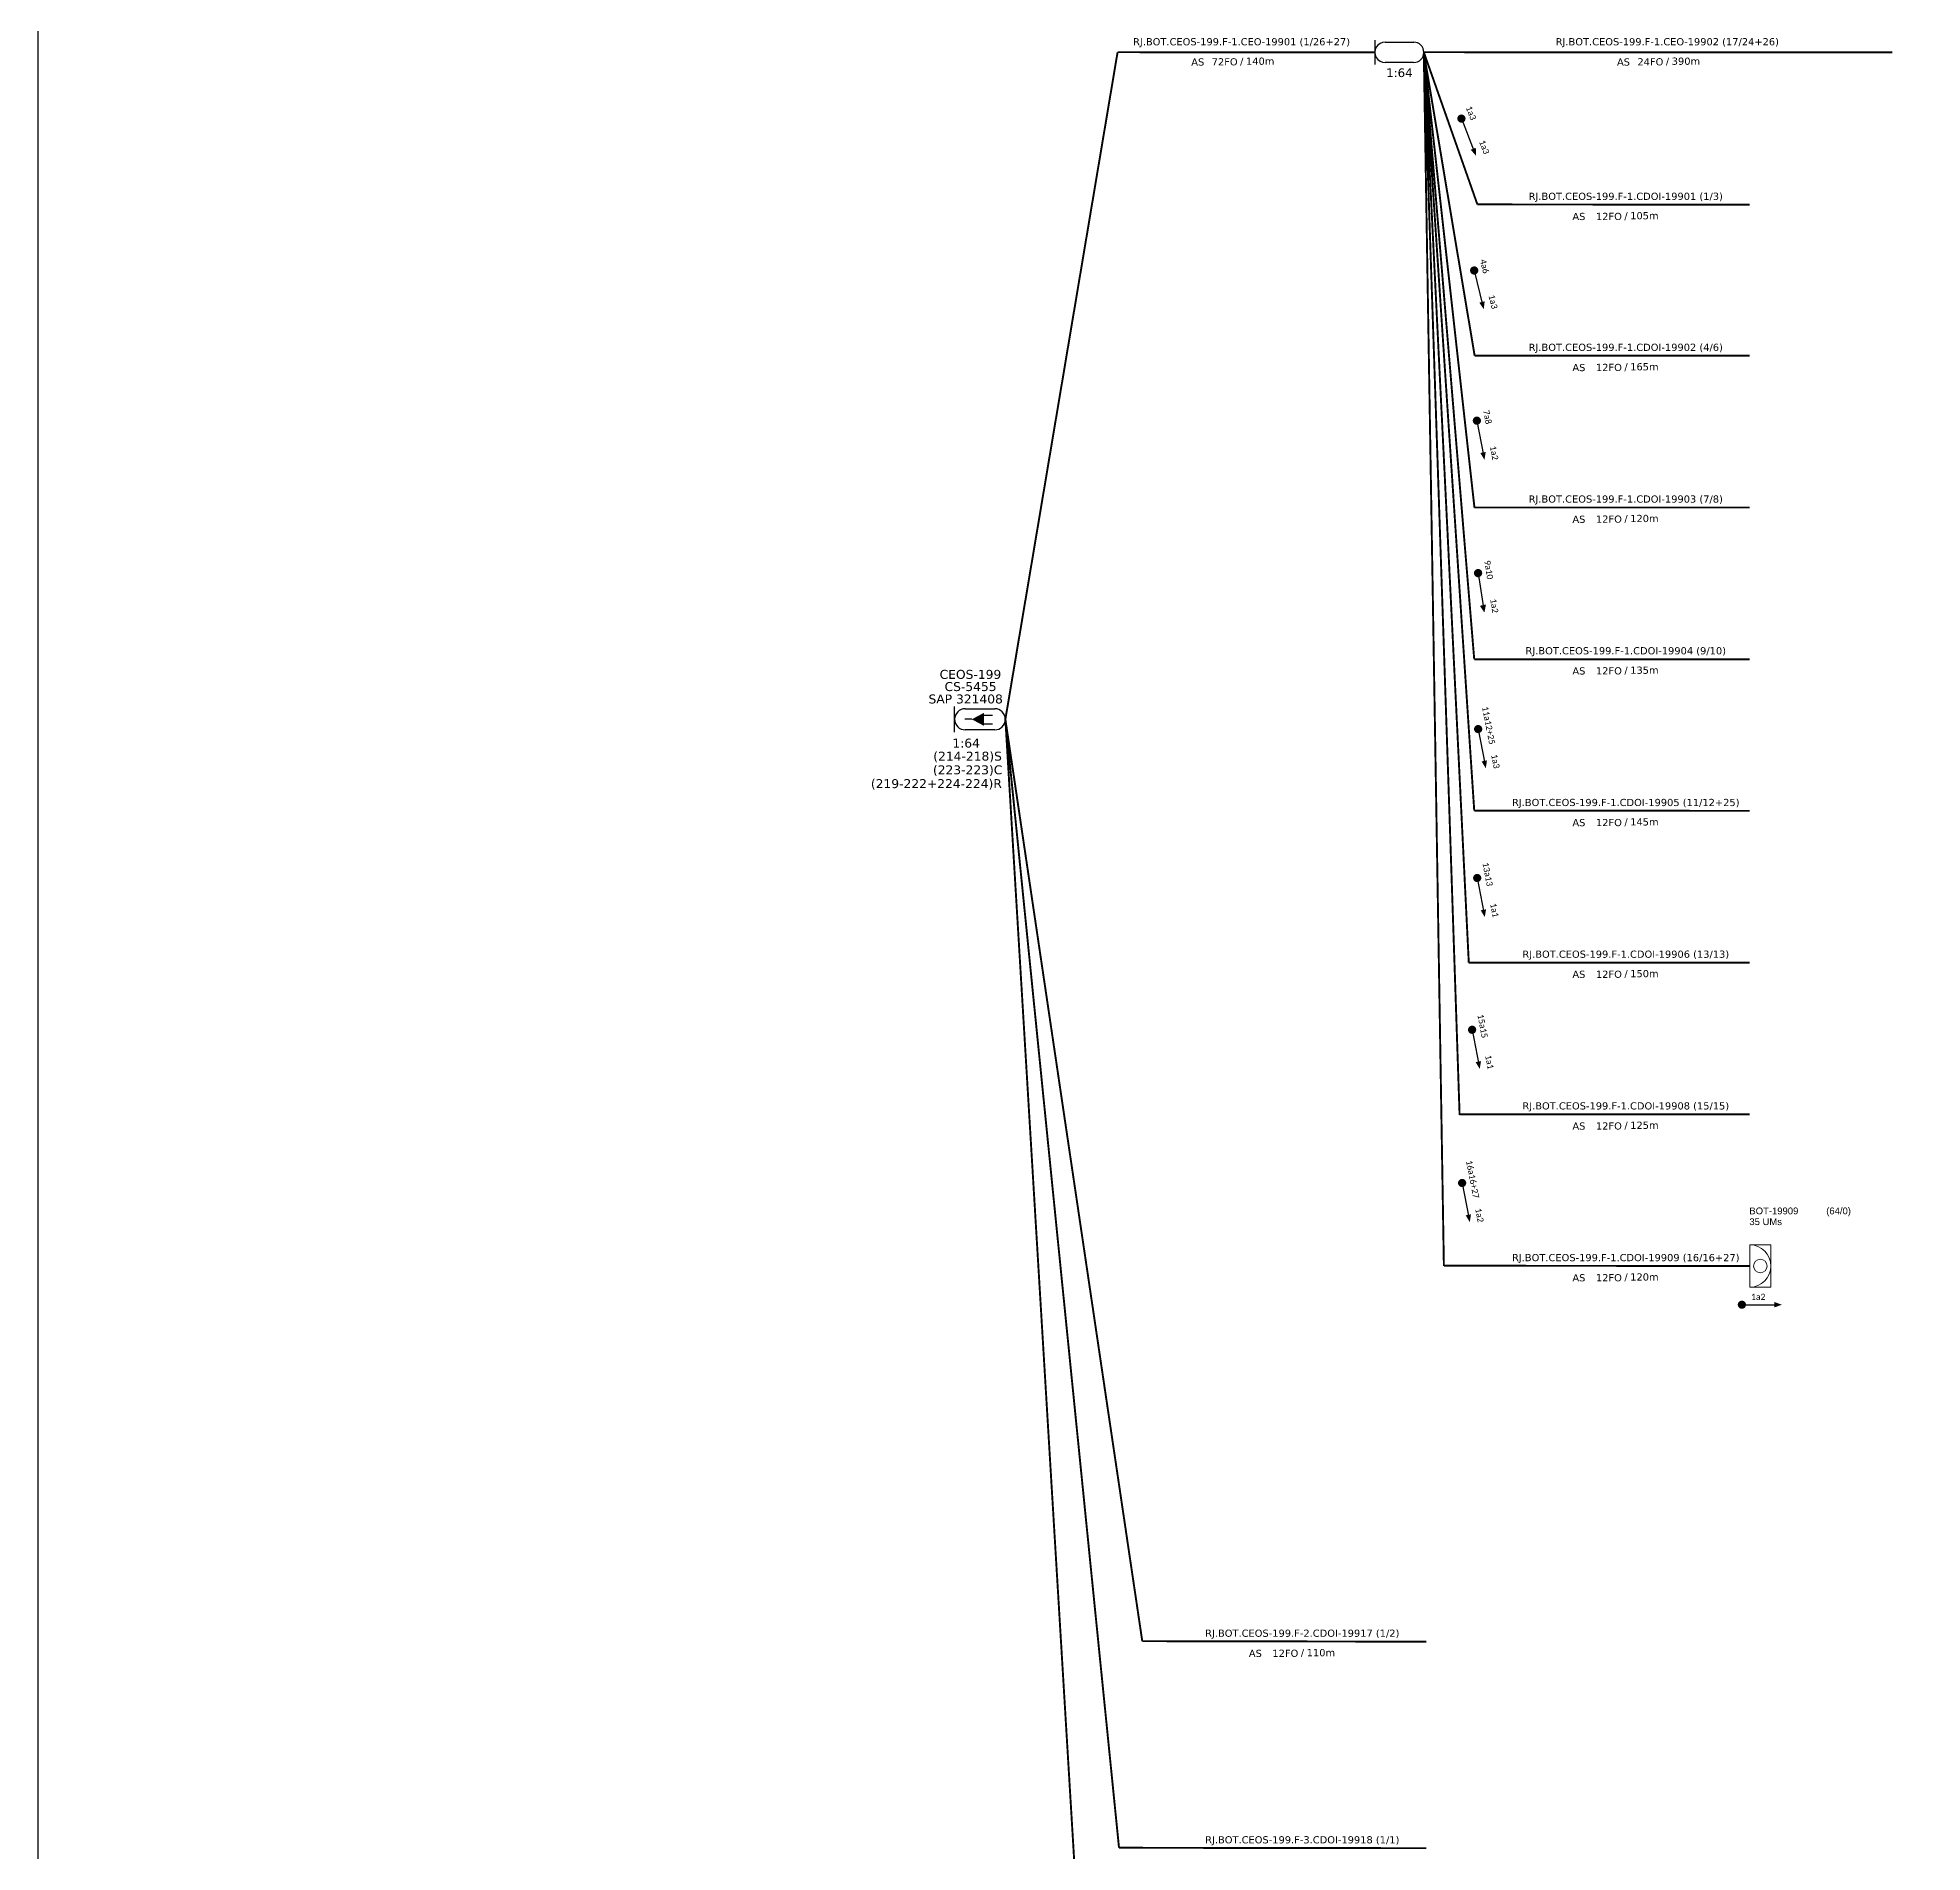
# Model space of a CAD drawing. Header units: metres. Extents: x -1286 to 438, y -500 to 94.
# Drawn here: x -1286.1 to -1023.4, y -369.8 to -116.8 of the extents above; entities that cross this region are included whole.
import ezdxf
from ezdxf.enums import TextEntityAlignment as Align

# ---------------------------------------------------------------- set-up
doc = ezdxf.new("R2010")
doc.units = ezdxf.units.M
for name, color, linetype, lineweight in [("20.0-LEGENDA DOS CDO'S", 1, 'Continuous', 0), ('20.1-CDO_INTERIOR', 1, 'Continuous', 0), ('40.1-ETIQUETAS', 1, 'Continuous', 20)]:
    doc.layers.add(name, color=color, linetype=linetype, lineweight=lineweight)
for name, color, linetype in [('20.4-CEOS', 1, 'Continuous'), ('CAP a instalar', 1, 'Continuous'), ('SETA', 7, 'Continuous'), ('texto', 255, 'Continuous')]:
    doc.layers.add(name, color=color, linetype=linetype)
doc.styles.add('ARIAL', font='arial.ttf')
doc.styles.add('siredit', font='verdana.ttf')
doc.linetypes.add('FENCELINE1', pattern='A,0.25,-0.1,[133,ltypeshp.shx,S=0.1,R=0,X=-0.1,Y=0],-0.1,1', length=1.45)

msp = doc.modelspace()

# ---------------------------------------------------------------- linework, layer by layer
msp.add_lwpolyline([(-1286.07, -499.81), (-445.07, -499.81), (-445.07, 94.19), (-1286.07, 94.19)], close=True)
at = {"color": 7, "const_width": 0.572}
for points in [[(-1087.73, -127.82, 1), (-1087.52, -128.35, 1)], [(-1087.73, -127.82, 1), (-1087.52, -128.35, 1)], [(-1085.91, -148.98, 1), (-1085.78, -149.54, 1)], [(-1085.91, -148.98, 1), (-1085.78, -149.54, 1)], [(-1085.53, -169.92, 1), (-1085.42, -170.48, 1)], [(-1085.53, -169.92, 1), (-1085.42, -170.48, 1)], [(-1085.35, -191.16, 1), (-1085.26, -191.73, 1)], [(-1085.35, -191.16, 1), (-1085.26, -191.73, 1)], [(-1085.35, -212.91, 1), (-1085.24, -213.47, 1)], [(-1085.35, -212.91, 1), (-1085.24, -213.47, 1)], [(-1085.48, -233.67, 1), (-1085.38, -234.23, 1)], [(-1085.48, -233.67, 1), (-1085.38, -234.23, 1)], [(-1086.19, -254.83, 1), (-1086.08, -255.39, 1)], [(-1086.19, -254.83, 1), (-1086.08, -255.39, 1)], [(-1087.58, -276.19, 1), (-1087.47, -276.75, 1)], [(-1087.58, -276.19, 1), (-1087.47, -276.75, 1)]]:
    msp.add_lwpolyline(points, format="xyb", close=True, dxfattribs=at)
msp.add_lwpolyline([(-1048.82, -293.44, 0.572, 0.572, 1), (-1048.25, -293.44, 0.572, 0.572, 1)], format="xyseb", close=True)
at = {"layer": '20.1-CDO_INTERIOR', "color": 1, "lineweight": 18}
msp.add_lwpolyline([(-1044.48, -290.99), (-1044.48, -285.09), (-1047.44, -285.09), (-1047.44, -290.99)], close=True, dxfattribs=at)
msp.add_circle((-1045.96, -288.04), 0.945, dxfattribs=at)
msp.add_arc((-1047.44, -288.04), 2.95, 270, 90, dxfattribs=at)
at = {"layer": '20.4-CEOS', "color": 5}
for p, q in [((-1098.25, -117.43), (-1094.28, -117.43)), ((-1094.29, -120.26), (-1098.26, -120.26)), ((-1156.8, -210.35), (-1152.67, -210.35)), ((-1152.67, -213.3), (-1156.8, -213.3))]:
    msp.add_line(p, q, dxfattribs=at)
for points in [[(-1099.67, -120.55), (-1099.67, -117.13)], [(-1158.27, -213.6), (-1158.27, -210.05)], [(-1155.87, -211.83), (-1156.86, -211.83)], [(-1154.24, -211.24), (-1152.99, -211.24)], [(-1154.24, -212.47), (-1152.99, -212.47)]]:
    msp.add_lwpolyline(points, dxfattribs=at)
msp.add_lwpolyline([(-1155.87, -211.83, 0, 1.82, 0), (-1154.17, -211.83, 1.82, 1.82, 0)], format="xyseb", dxfattribs=at)
for centre, radius, start, end in [((-1098.26, -118.84), 1.42, 89.9211, 269.9211), ((-1094.28, -118.85), 1.42, 269.9211, 89.9211), ((-1156.8, -211.83), 1.47, 90, 270), ((-1152.67, -211.83), 1.47, 270, 90)]:
    msp.add_arc(centre, radius, start, end, dxfattribs=at)
at = {"layer": 'CAP a instalar', "color": 5, "linetype": 'FENCELINE1', "ltscale": 5, "const_width": 0.267}
for points in [[(-1135.55, -118.83), (-1151.19, -211.83)], [(-1135.55, -118.83), (-1099.67, -118.84)]]:
    msp.add_lwpolyline(points, dxfattribs=at)
at = {"layer": 'CAP a instalar', "color": 7, "linetype": 'FENCELINE1', "ltscale": 5, "const_width": 0.267}
for points in [[(-1092.87, -118.83), (-1086.6, -245.74)], [(-1092.87, -118.83), (-1087.88, -266.98)], [(-1092.87, -118.83), (-1027.55, -118.84)], [(-1085.84, -203.45), (-1092.87, -118.83)], [(-1085.78, -161.15), (-1092.87, -118.83)], [(-1085.4, -140.05), (-1092.87, -118.83)], [(-1092.86, -118.89), (-1085.84, -224.55)], [(-1085.81, -182.3), (-1092.86, -118.89)], [(-1085.4, -140.05), (-1047.44, -140.09)], [(-1047.44, -161.15), (-1085.78, -161.15)], [(-1047.44, -182.3), (-1085.81, -182.3)], [(-1047.44, -203.45), (-1085.84, -203.45)], [(-1151.19, -211.83), (-1139.96, -398.08)], [(-1151.19, -211.83), (-1132.11, -340.34)], [(-1151.19, -211.83), (-1135.35, -369.14)], [(-1085.84, -224.55), (-1047.44, -224.59)], [(-1047.44, -245.74), (-1086.6, -245.74)], [(-1132.11, -340.34), (-1092.53, -340.41)], [(-1135.35, -369.14), (-1092.53, -369.2)]]:
    msp.add_lwpolyline(points, dxfattribs=at)
at = {"layer": 'CAP a instalar', "color": 1, "linetype": 'FENCELINE1', "ltscale": 5, "const_width": 0.267}
for points in [[(-1092.87, -118.83), (-1090.07, -288.04)], [(-1090.07, -288), (-1047.44, -288.04)]]:
    msp.add_lwpolyline(points, dxfattribs=at)
at = {"layer": 'CAP a instalar', "color": 7, "linetype": 'FENCELINE1', "ltscale": 7, "const_width": 0.267}
msp.add_lwpolyline([(-1047.44, -266.89), (-1087.88, -266.89)], dxfattribs=at)
at = {"layer": 'SETA', "color": 7}
for points in [[(-1087.63, -128.08), (-1085.84, -132.66)], [(-1087.63, -128.08), (-1085.84, -132.66)], [(-1085.84, -149.26), (-1084.67, -154.03)], [(-1085.84, -149.26), (-1084.67, -154.03)], [(-1085.48, -170.2), (-1084.54, -175.02)], [(-1085.48, -170.2), (-1084.54, -175.02)], [(-1085.3, -191.45), (-1084.53, -196.3)], [(-1085.3, -191.45), (-1084.53, -196.3)], [(-1085.3, -213.19), (-1084.36, -218.01)], [(-1085.3, -213.19), (-1084.36, -218.01)], [(-1085.43, -233.95), (-1084.5, -238.77)], [(-1085.43, -233.95), (-1084.5, -238.77)], [(-1086.13, -255.11), (-1085.2, -259.93)], [(-1086.13, -255.11), (-1085.2, -259.93)], [(-1087.52, -276.47), (-1086.59, -281.29)], [(-1087.52, -276.47), (-1086.59, -281.29)]]:
    msp.add_lwpolyline(points, dxfattribs=at)
at = {"layer": 'SETA'}
msp.add_lwpolyline([(-1048.54, -293.44), (-1043.62, -293.44)], dxfattribs=at)
for points in [[(-1085.62, -132.15), (-1085.6, -133.26), (-1086.33, -132.43)], [(-1085.62, -132.15), (-1085.6, -133.26), (-1086.33, -132.43)], [(-1044.02, -293.05), (-1042.97, -293.44), (-1044.02, -293.82)]]:
    msp.add_solid(points, dxfattribs=at)
at = {"layer": 'SETA', "color": 7}
for points in [[(-1084.39, -153.56), (-1084.51, -154.66), (-1085.13, -153.74)], [(-1084.39, -153.56), (-1084.51, -154.66), (-1085.13, -153.74)], [(-1084.24, -174.56), (-1084.41, -175.66), (-1084.98, -174.71)], [(-1084.24, -174.56), (-1084.41, -175.66), (-1084.98, -174.71)], [(-1084.31, -195.83), (-1084.42, -196.94), (-1085.05, -196.02)], [(-1084.21, -195.85), (-1084.42, -196.94), (-1084.96, -195.97)], [(-1084.06, -217.55), (-1084.23, -218.65), (-1084.81, -217.7)], [(-1084.06, -217.55), (-1084.23, -218.65), (-1084.81, -217.7)], [(-1084.19, -238.31), (-1084.37, -239.41), (-1084.94, -238.46)], [(-1084.19, -238.31), (-1084.37, -239.41), (-1084.94, -238.46)], [(-1084.89, -259.47), (-1085.07, -260.57), (-1085.64, -259.62)], [(-1084.89, -259.47), (-1085.07, -260.57), (-1085.64, -259.62)], [(-1086.29, -280.83), (-1086.46, -281.93), (-1087.03, -280.98)], [(-1086.29, -280.83), (-1086.46, -281.93), (-1087.03, -280.98)]]:
    msp.add_solid(points, dxfattribs=at)

# ---------------------------------------------------------------- texts
at = {"insert": (-1046.26, -292.34), "char_height": 0.8573, "width": 14.4937, "attachment_point": 5, "style": 'ARIAL'}
msp.add_mtext('{\\fCalibri|b0|i0|c0|p34;\\C7;1a2}', dxfattribs=at)
at = {"layer": "20.0-LEGENDA DOS CDO'S", "color": 1, "linetype": 'FENCELINE1', "style": 'ARIAL'}
for s, p in [('BOT-19909', (-1047.49, -280.83)), ('(64/0)', (-1036.78, -280.83)), ('35 UMs', (-1047.49, -282.34))]:
    msp.add_text(s, height=0.945, dxfattribs=at).set_placement(p)
at = {"layer": '20.4-CEOS', "color": 5, "linetype": 'FENCELINE1', "style": 'siredit'}
for s, height, p in [('CEOS-199', 1.247, (-1156.06, -204.94)), ('CS-5455', 1.247, (-1156.04, -206.64)), ('SAP 321408', 1.247, (-1156.72, -208.37)), ('1:64', 1.247, (-1156.66, -214.52)), ('(214-218)S', 1.247, (-1156.46, -216.34)), ('(219-222+224-224)R', 1.2474, (-1160.81, -220.17)), ('(223-223)C', 1.247, (-1156.45, -218.25))]:
    msp.add_text(s, height=height, dxfattribs=at).set_placement(p, align=Align.TOP_CENTER)
at = {"layer": '20.4-CEOS', "color": 5, "style": 'siredit'}
msp.add_attdef('1:64', text='1:XX', height=1.199, rotation=359.9211, dxfattribs=at).set_placement((-1096.27, -121.09), align=Align.TOP_CENTER)
at = {"layer": '40.1-ETIQUETAS', "color": 1, "linetype": 'FENCELINE1', "style": 'siredit'}
for s, p in [('RJ.BOT.CEOS-199.F-1.CEO-19901 (1/26+27)', (-1118.27, -117.37)), ('RJ.BOT.CEOS-199.F-1.CDOI-19909 (16/16+27)', (-1064.72, -286.87))]:
    msp.add_text(s, height=1, dxfattribs=at).set_placement(p, align=Align.MIDDLE_CENTER)
at = {"layer": '40.1-ETIQUETAS', "color": 7, "linetype": 'FENCELINE1', "style": 'siredit'}
for s, p in [('RJ.BOT.CEOS-199.F-1.CEO-19902 (17/24+26)', (-1058.93, -117.37)), ('RJ.BOT.CEOS-199.F-1.CDOI-19901 (1/3)', (-1064.72, -138.92)), ('RJ.BOT.CEOS-199.F-1.CDOI-19902 (4/6)', (-1064.72, -159.97)), ('RJ.BOT.CEOS-199.F-1.CDOI-19903 (7/8)', (-1064.72, -181.12)), ('RJ.BOT.CEOS-199.F-1.CDOI-19904 (9/10)', (-1064.72, -202.27)), ('RJ.BOT.CEOS-199.F-1.CDOI-19905 (11/12+25)', (-1064.72, -223.42)), ('RJ.BOT.CEOS-199.F-1.CDOI-19906 (13/13)', (-1064.72, -244.57)), ('RJ.BOT.CEOS-199.F-1.CDOI-19908 (15/15)', (-1064.72, -265.72)), ('RJ.BOT.CEOS-199.F-2.CDOI-19917 (1/2)', (-1109.81, -339.23)), ('RJ.BOT.CEOS-199.F-3.CDOI-19918 (1/1)', (-1109.81, -368.03))]:
    msp.add_text(s, height=1, dxfattribs=at).set_placement(p, align=Align.MIDDLE_CENTER)
for s, p in [('AS', (-1123.47, -120.19)), ('72FO', (-1118.82, -120.17)), ('AS', (-1064.13, -120.19)), ('24FO', (-1059.48, -120.17)), ('AS ', (-1069.91, -141.73)), ('12FO', (-1065.26, -141.72)), ('AS ', (-1069.91, -162.79)), ('12FO', (-1065.26, -162.77)), ('AS ', (-1069.91, -183.94)), ('12FO', (-1065.26, -183.92)), ('AS ', (-1069.91, -205.08)), ('12FO', (-1065.26, -205.07)), ('AS ', (-1069.91, -226.23)), ('12FO', (-1065.26, -226.22)), ('AS ', (-1069.91, -247.38)), ('12FO', (-1065.26, -247.37)), ('AS ', (-1069.91, -268.53)), ('12FO', (-1065.26, -268.52)), ('AS ', (-1115.01, -342.04)), ('12FO', (-1110.36, -342.03))]:
    msp.add_text(s, height=1, dxfattribs=at).set_placement(p, align=Align.MIDDLE_RIGHT)
at = {"layer": '40.1-ETIQUETAS', "color": 7, "style": 'siredit'}
for p in [(-1118.01, -120.08), (-1058.67, -120.08), (-1064.45, -141.62), (-1064.45, -162.68), (-1064.45, -183.83), (-1064.45, -204.98), (-1064.45, -226.13), (-1064.45, -247.28), (-1064.45, -268.42), (-1109.55, -341.94)]:
    msp.add_text('/', height=1, dxfattribs=at).set_placement(p, align=Align.MIDDLE_RIGHT)
at = {"layer": '40.1-ETIQUETAS', "color": 7, "linetype": 'FENCELINE1', "style": 'siredit'}
for s, p in [('140m', (-1117.65, -120.08)), ('390m', (-1058.31, -120.08)), ('105m', (-1064.1, -141.62)), ('165m', (-1064.1, -162.68)), ('120m', (-1064.1, -183.83)), ('135m', (-1064.1, -204.98)), ('145m', (-1064.1, -226.13)), ('150m', (-1064.1, -247.28)), ('125m', (-1064.1, -268.42)), ('110m', (-1109.19, -341.94))]:
    msp.add_text(s, height=1, dxfattribs=at).set_placement(p, align=Align.MIDDLE_LEFT)
at = {"layer": '40.1-ETIQUETAS', "color": 1, "linetype": 'FENCELINE1', "style": 'siredit'}
for s, p in [('AS ', (-1069.91, -289.68)), ('12FO', (-1065.26, -289.67))]:
    msp.add_text(s, height=1, dxfattribs=at).set_placement(p, align=Align.MIDDLE_RIGHT)
at = {"layer": '40.1-ETIQUETAS', "color": 1, "style": 'siredit'}
msp.add_text('/', height=1, dxfattribs=at).set_placement((-1064.45, -289.57), align=Align.MIDDLE_RIGHT)
at = {"layer": '40.1-ETIQUETAS', "color": 1, "linetype": 'FENCELINE1', "style": 'siredit'}
msp.add_text('120m', height=1, dxfattribs=at).set_placement((-1064.1, -289.57), align=Align.MIDDLE_LEFT)
at = {"layer": 'texto', "color": 7, "char_height": 0.8573, "width": 14.4937, "attachment_point": 5}
for s, insert, rotation in [('\\C7;\\fCalibri|b0|i0|c0|p34;1a3', (-1086.28, -127.32), 291.3403), ('\\C7;\\fCalibri|b0|i0|c0|p34;4a6', (-1084.41, -148.68), 283.8008), ('\\C7;\\fCalibri|b0|i0|c0|p34;1a3', (-1083.21, -153.63), 283.8008), ('\\C7;\\fCalibri|b0|i0|c0|p34;7a8', (-1084.01, -169.69), 280.9384), ('\\C7;\\fCalibri|b0|i0|c0|p34;1a2', (-1083.06, -174.7), 280.9384), ('\\C7;\\fCalibri|b0|i0|c0|p34;9a10', (-1083.82, -190.99), 279.0295), ('\\C7;\\fCalibri|b0|i0|c0|p34;1a2', (-1083.04, -196.02), 279.0295), ('\\C7;\\fCalibri|b0|i0|c0|p34;11a12+25', (-1083.83, -212.68), 280.9384), ('\\C7;\\fCalibri|b0|i0|c0|p34;1a3', (-1082.88, -217.69), 280.9384), ('\\C7;\\fCalibri|b0|i0|c0|p34;13a13', (-1083.97, -233.44), 280.9384), ('\\C7;\\fCalibri|b0|i0|c0|p34;1a1', (-1083.02, -238.45), 280.9384), ('\\C7;\\fCalibri|b0|i0|c0|p34;15a15', (-1084.67, -254.6), 280.9384), ('\\C7;\\fCalibri|b0|i0|c0|p34;1a1', (-1083.72, -259.61), 280.9384), ('{\\fCalibri|b0|i0|c0|p34;16a16+\\C1;27}', (-1086.06, -275.96), 280.9384), ('{\\fCalibri|b0|i0|c0|p34;1a2}', (-1085.11, -280.97), 280.9384)]:
    msp.add_mtext(s, dxfattribs=dict(at, insert=insert, rotation=rotation))
at = {"layer": 'texto', "insert": (-1084.44, -132.07), "char_height": 0.8573, "width": 14.4937, "attachment_point": 5, "rotation": 291.3403}
msp.add_mtext('\\C7;\\fCalibri|b0|i0|c0|p34;1a3', dxfattribs=at)

doc.saveas('drawing.dxf')
